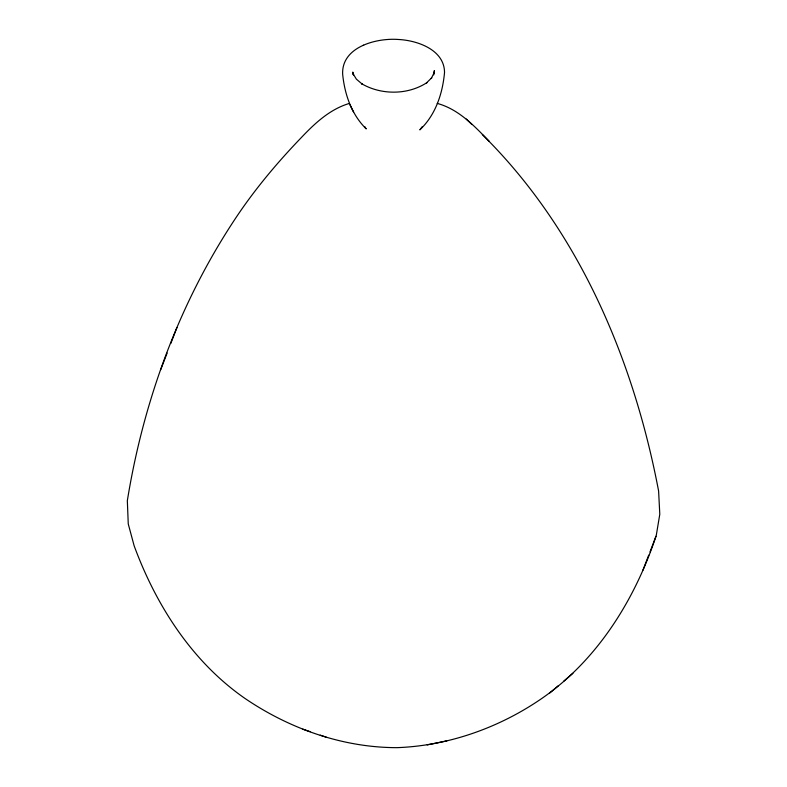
<?xml version="1.0" encoding="UTF-8"?>
<svg xmlns="http://www.w3.org/2000/svg" width="787" height="787" viewBox="0 0 787 787"><rect width="100%" height="100%" fill="white"/><g stroke="black" fill="none" stroke-linecap="round" stroke-linejoin="round"><path stroke-width="1.18" d="M433.775 74.863L434.375 70.623L433.893 73.575L434.149 72.719L431.276 78.444L431.738 77.785L426.416 82.979L426.977 82.586C407.922 95.099 381.302 95.178 361.715 83.766L362.246 84.14L356.373 79.153L353.333 74.185L353.589 75.031L352.783 72.099L353.137 74.627M650.013 551.913L656.269 535.416L659.791 514.265L658.611 491.039C633.633 359.492 578.76 229.715 482.323 134.557M349.162 103.49C329.694 109.314 314.692 123.461 301.067 137.843C276.119 163.785 252.961 191.536 233.296 221.718C178.324 305.553 143.313 401.911 127.337 500.68L128.251 523.916L134.144 545.814C156.101 605.469 192.195 661.867 245.091 698.512C289.665 728.801 343.102 747.719 397.287 747.65C448.403 745.722 498.643 727.926 540.777 699.171C597.018 660.716 634.656 600.147 655.984 536.341M642.9 570.29L648.704 555.15M170.779 343.525L176.957 327.569M160.686 369.733L167.139 353.048M422.245 126.697L419.835 129.865C435.634 114.941 442.599 93.584 444.537 72.443C444.35 49.591 417.11 40.324 398.084 39.458C376.275 37.874 341.312 46.964 342.66 74.293C344.686 94.361 351.523 114.509 366.24 128.891L364.715 126.855L365.335 127.73M549.828 692.983L558.199 685.811M563.797 681.119L572.916 673.308M363.102 45.449L363.643 45.233M427.184 744.915L446.927 740.833M320.23 735.137L326.251 737.163M302.779 729.175L310.235 731.694M437.228 103.402C458.703 109.226 474.207 125.9 489.189 141.257M466.288 119.024L471.915 124.523M349.979 104.897L353.609 112.138"/></g></svg>
